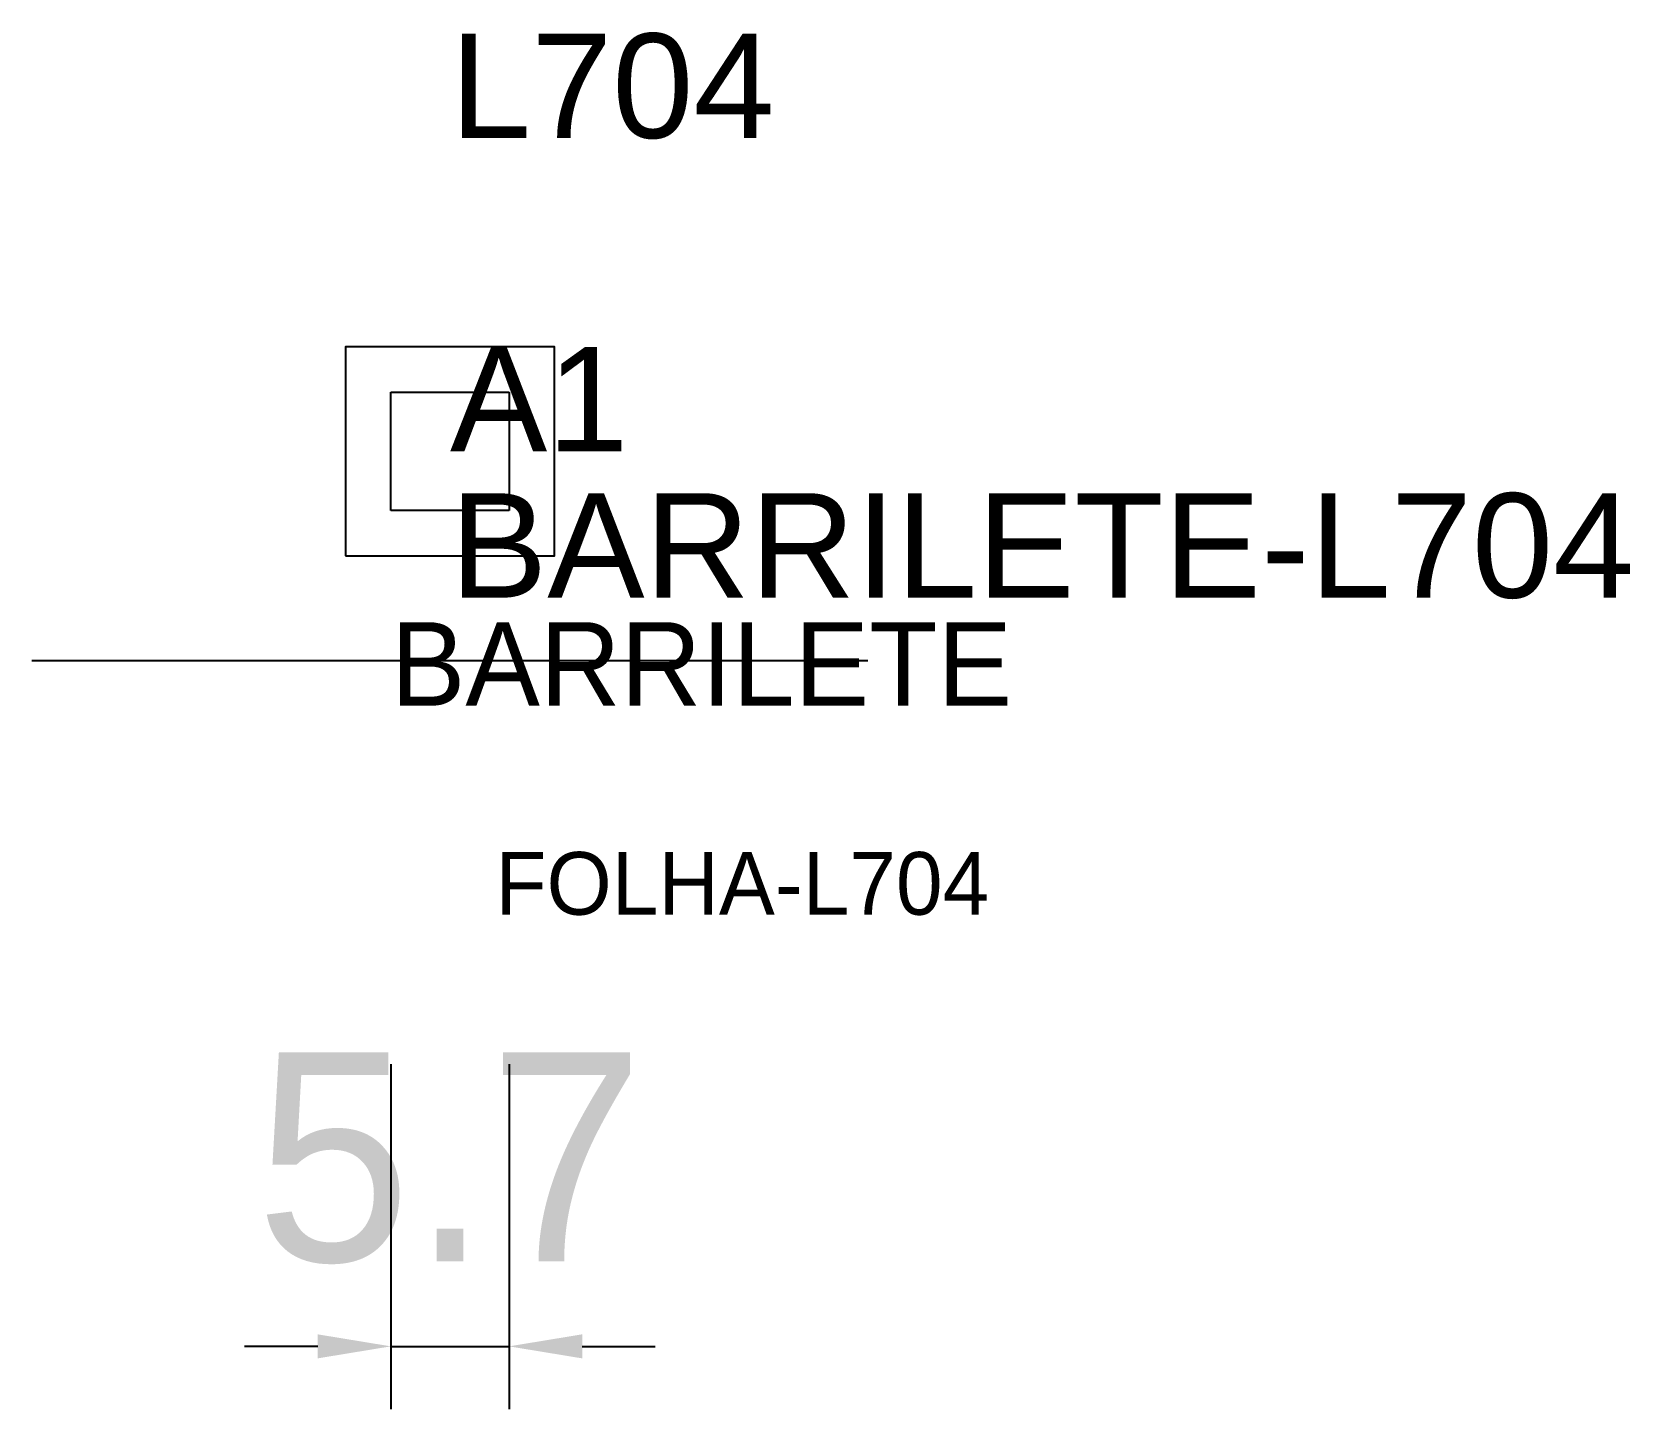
# Model space of a CAD drawing. Header units: metres. Extents: x 205 to 281.5, y 152.8 to 218.7.
import ezdxf

# ---------------------------------------------------------------- set-up
doc = ezdxf.new("R2010")
doc.units = ezdxf.units.M
for name, color, linetype in [('3', 3, 'CONTINUOUS'), ('AUX00', 7, 'CONTINUOUS'), ('COTA', 241, 'CONTINUOUS'), ('FOLHA', 255, 'CONTINUOUS'), ('Hachura', 251, 'CONTINUOUS'), ('NOMENCLATURA', 7, 'CONTINUOUS'), ('Nível', 160, 'CONTINUOUS'), ('Painéis', 200, 'CONTINUOUS'), ('Pilares', 5, 'CONTINUOUS'), ('SARR_2.2x7', 40, 'CONTINUOUS')]:
    doc.layers.add(name, color=color, linetype=linetype)
doc.styles.add('ARIAL', font='Arial.ttf')
doc.styles.add('STR_STANDARD', font='arial.ttf')
doc.dimstyles.new('EZ DXF', dxfattribs={"dimtxt": 10, "dimasz": 3.5, "dimexe": 3, "dimexo": 1.5, "dimgap": 1, "dimtad": 1, "dimdec": 1, "dimdsep": 46, "dimcen": 2.5, "dimazin": 3, "dimtfac": 1, "dimtmove": 0, "dimatfit": 3})

msp = doc.modelspace()

# ---------------------------------------------------------------- hatches: boundary and pattern name
at = {"layer": 'Hachura'}
h = msp.add_hatch(dxfattribs=at)
h.set_pattern_fill('ANSI31', scale=50)
h.paths.add_polyline_path([(222.2, 201.5), (227.856854, 201.5), (227.856854, 195.843146), (222.2, 195.843146)])
h = msp.add_hatch(dxfattribs=at)
h.set_pattern_fill('ANSI31', scale=50)
h.paths.add_polyline_path([(222.2, 201.5), (227.856854, 201.5), (227.856854, 195.843146), (222.2, 195.843146)])

# ---------------------------------------------------------------- linework, layer by layer
at = {"layer": 'Painéis', "color": 200}
for p, q in [((222.2, 201.5), (227.856854, 201.5)), ((222.2, 195.843146), (222.2, 201.5)), ((222.2, 201.5), (227.856854, 201.5)), ((222.2, 195.843146), (222.2, 201.5)), ((227.856854, 201.5), (227.856854, 195.843146)), ((227.856854, 201.5), (227.856854, 195.843146)), ((227.856854, 195.843146), (222.2, 195.843146)), ((227.856854, 195.843146), (222.2, 195.843146))]:
    msp.add_line(p, q, dxfattribs=at)
at = {"layer": 'Pilares'}
msp.add_lwpolyline([(220.028427, 193.671573), (230.028427, 193.671573), (230.028427, 203.671573), (220.028427, 203.671573)], close=True, dxfattribs=at)
msp.add_lwpolyline([(220.028427, 193.671573), (230.028427, 193.671573), (230.028427, 203.671573), (220.028427, 203.671573)], close=True, dxfattribs=at)
at = {"layer": 'SARR_2.2x7'}
msp.add_line((205.028427, 188.671573), (245.028427, 188.671573), dxfattribs=at)
msp.add_line((205.028427, 188.671573), (245.028427, 188.671573), dxfattribs=at)

# ---------------------------------------------------------------- texts
at = {"layer": '3', "style": 'STR_STANDARD'}
msp.add_text('A1', height=5, dxfattribs=at).set_placement((225.028427, 198.671573))
msp.add_text('A1', height=5, dxfattribs=at).set_placement((225.028427, 198.671573))
at = {"layer": 'AUX00', "style": 'STR_STANDARD'}
msp.add_text('BARRILETE-L704', height=5, dxfattribs=at).set_placement((225.028427, 191.671573))
msp.add_text('BARRILETE-L704', height=5, dxfattribs=at).set_placement((225.028427, 191.671573))
at = {"layer": 'FOLHA'}
msp.add_text('FOLHA-L704', height=3, dxfattribs=at).set_placement((227.2, 176.5))
msp.add_text('FOLHA-L704', height=3, dxfattribs=at).set_placement((227.2, 176.5))
at = {"layer": 'NOMENCLATURA', "insert": (225.028427, 218.671573), "char_height": 5, "attachment_point": 1, "style": 'ARIAL'}
msp.add_mtext('L704', dxfattribs=at)
msp.add_mtext('L704', dxfattribs=at)
at = {"layer": 'Nível'}
msp.add_text('BARRILETE', height=4, dxfattribs=at).set_placement((222.2, 186.5))
msp.add_text('BARRILETE', height=4, dxfattribs=at).set_placement((222.2, 186.5))

# ---------------------------------------------------------------- dimensions: what is measured, and where the dimension line sits
at = {"layer": 'COTA'}
msp.add_linear_dim(base=(222.2, 155.843146), p1=(222.2, 170.843146), p2=(227.856854, 170.843146), dimstyle='EZ DXF', dxfattribs=at).render()
msp.add_linear_dim(base=(222.2, 155.843146), p1=(222.2, 170.843146), p2=(227.856854, 170.843146), dimstyle='EZ DXF', dxfattribs=at).render()

doc.saveas('drawing.dxf')
